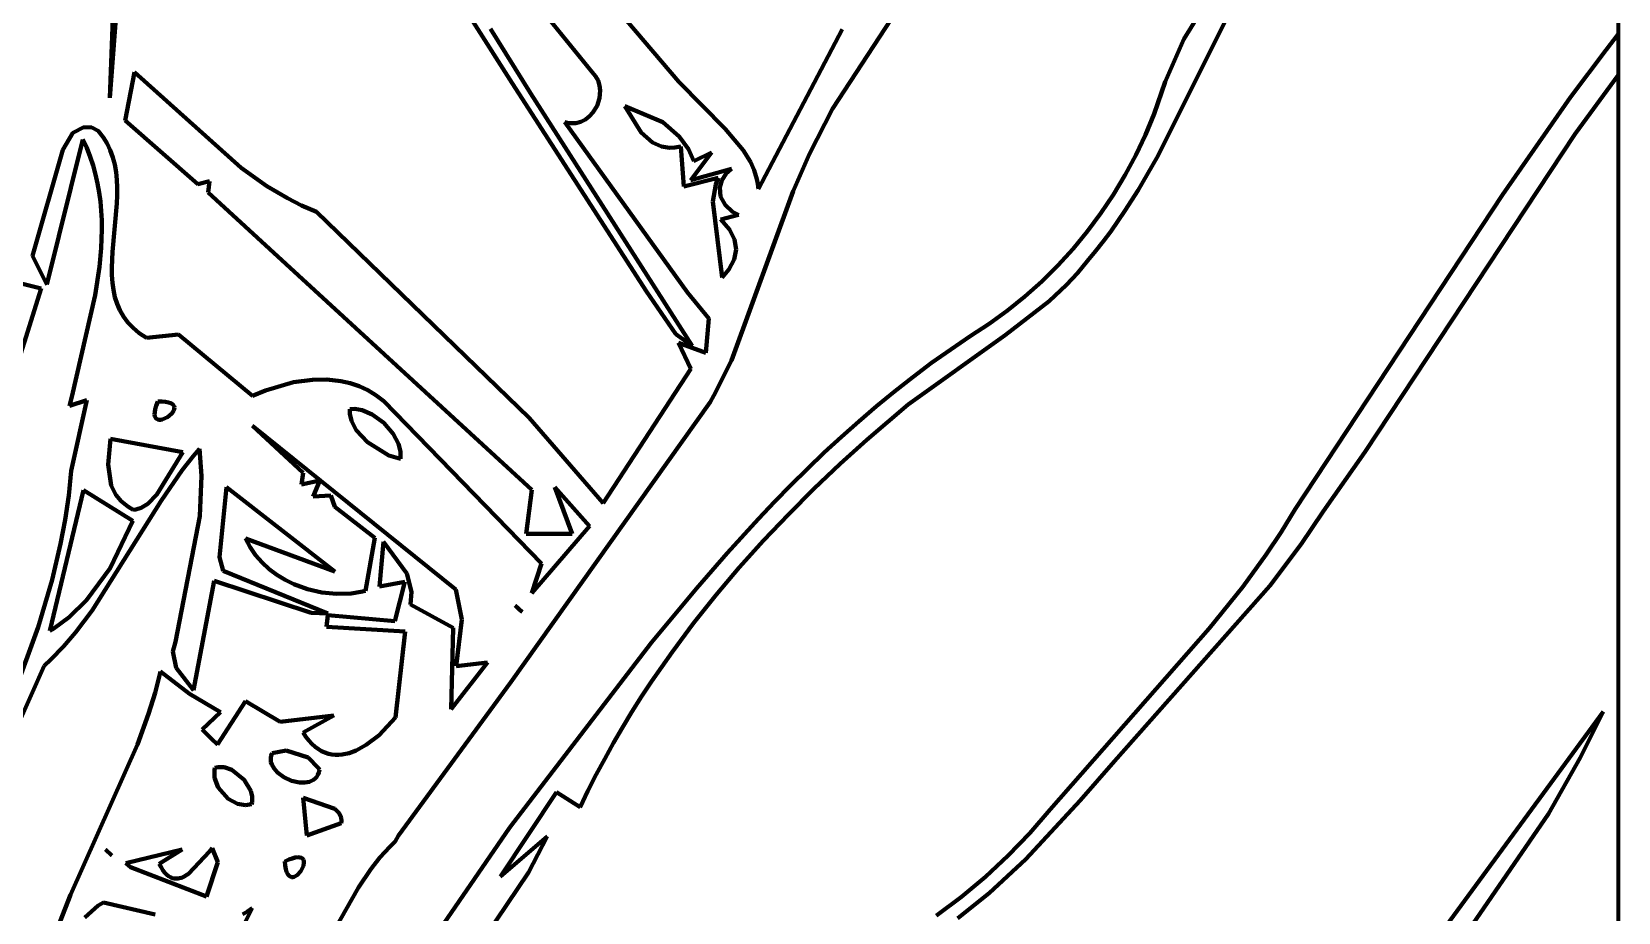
# Model space of a CAD drawing. Header units: millimetres. Extents: x 0 to 10.4, y 0 to 8.2.
# Drawn here: x 8.802 to 10.417, y 5.044 to 5.941 of the extents above; entities that cross this region are included whole.
import ezdxf

# ---------------------------------------------------------------- set-up
doc = ezdxf.new("R2010")
doc.units = ezdxf.units.MM
for name, color, linetype, lineweight in [('color#000000ff', 7, 'CONTINUOUS', 100), ('color#929292ff', 7, 'CONTINUOUS', 100), ('color#ffffffff', 7, 'CONTINUOUS', 100)]:
    doc.layers.add(name, color=color, linetype=linetype, lineweight=lineweight)

msp = doc.modelspace()

# ---------------------------------------------------------------- linework, layer by layer
at = {"layer": 'color#000000ff'}
for p, q in [((9.3723, 5.8998), (9.2607, 6.0381)), ((9.73, 6.0355), (9.617, 5.8625)), ((9.9747, 5.9335), (10.0299, 6.0239)), ((8.8817, 5.8737), (8.8867, 6.0139)), ((8.8913, 6.0042), (8.8817, 5.8737)), ((10.0321, 5.9827), (9.947, 5.8126)), ((9.2909, 5.8885), (9.2514, 5.9512)), ((9.2689, 5.9438), (9.3096, 5.8784)), ((9.4077, 5.952), (9.4605, 5.8901)), ((9.5418, 5.7809), (9.6268, 5.9433)), ((9.9555, 5.8899), (9.9747, 5.9335)), ((10.4042, 5.9227), (10.4167, 5.9386)), ((10.4167, 5.9386), (10.4167, 5.8968)), ((10.368, 5.8742), (10.4042, 5.9227)), ((8.8971, 5.8505), (8.9068, 5.8999)), ((8.9068, 5.8999), (9.0151, 5.8022)), ((9.3759, 5.8957), (9.3723, 5.8998)), ((9.3785, 5.8912), (9.3759, 5.8957)), ((10.4167, 5.8968), (10.3729, 5.8371)), ((9.4277, 5.6765), (9.2909, 5.8885)), ((9.3096, 5.8784), (9.4743, 5.621)), ((9.38, 5.8862), (9.3785, 5.8912)), ((9.3799, 5.8732), (9.3807, 5.8811)), ((9.3807, 5.8811), (9.38, 5.8862)), ((9.4605, 5.8901), (9.5078, 5.8421)), ((9.9443, 5.8573), (9.952, 5.879)), ((9.952, 5.879), (9.9555, 5.8899)), ((9.3732, 5.8588), (9.3774, 5.8656)), ((9.3774, 5.8656), (9.3799, 5.8732)), ((9.4057, 5.8653), (9.4224, 5.8383)), ((9.4443, 5.8488), (9.4057, 5.8653)), ((9.617, 5.8625), (9.5935, 5.8166)), ((10.2989, 5.7748), (10.368, 5.8742)), ((8.9713, 5.7857), (8.8971, 5.8505)), ((9.4694, 5.6753), (9.3446, 5.8487)), ((9.3446, 5.8487), (9.3475, 5.8481)), ((9.3475, 5.8481), (9.3504, 5.8477)), ((9.3504, 5.8477), (9.3532, 5.8477)), ((9.3532, 5.8477), (9.3559, 5.848)), ((9.3559, 5.848), (9.3609, 5.8493)), ((9.3609, 5.8493), (9.3656, 5.8517)), ((9.3656, 5.8517), (9.3697, 5.8549)), ((9.3697, 5.8549), (9.3732, 5.8588)), ((9.4611, 5.8343), (9.4443, 5.8488)), ((9.9355, 5.8361), (9.9443, 5.8573)), ((8.8543, 5.8313), (8.8174, 5.6835)), ((8.8339, 5.8207), (8.8439, 5.8381)), ((8.8439, 5.8381), (8.8552, 5.8438)), ((8.8582, 5.8226), (8.8543, 5.8313)), ((8.8552, 5.8438), (8.8632, 5.8433)), ((8.8632, 5.8433), (8.8697, 5.84)), ((8.8697, 5.84), (8.8747, 5.8337)), ((8.8747, 5.8337), (8.8788, 5.8271)), ((9.4224, 5.8383), (9.4339, 5.8282)), ((9.4704, 5.8212), (9.4611, 5.8343)), ((9.5078, 5.8421), (9.5262, 5.8205)), ((9.9257, 5.8153), (9.9355, 5.8361)), ((10.3729, 5.8371), (10.1587, 5.5129)), ((8.8028, 5.7127), (8.8339, 5.8207)), ((8.8617, 5.8137), (8.8582, 5.8226)), ((8.8646, 5.8048), (8.8617, 5.8137)), ((8.8788, 5.8271), (8.8821, 5.8202)), ((8.8821, 5.8202), (8.8847, 5.813)), ((8.8847, 5.813), (8.8866, 5.8056)), ((9.4339, 5.8282), (9.4431, 5.8241)), ((9.4431, 5.8241), (9.451, 5.8228)), ((9.451, 5.8228), (9.4567, 5.8229)), ((9.4567, 5.8229), (9.4628, 5.824)), ((9.4628, 5.824), (9.4659, 5.7833)), ((9.4759, 5.809), (9.4704, 5.8212)), ((9.4729, 5.7898), (9.494, 5.818)), ((9.494, 5.818), (9.4759, 5.809)), ((9.5262, 5.8205), (9.5335, 5.8085)), ((9.5935, 5.8166), (9.5771, 5.7786)), ((9.9148, 5.7951), (9.9257, 5.8153)), ((9.947, 5.8126), (9.9281, 5.7797)), ((8.8671, 5.7957), (8.8646, 5.8048)), ((8.8866, 5.8056), (8.888, 5.798)), ((8.888, 5.798), (8.8888, 5.7903)), ((9.0151, 5.8022), (9.0414, 5.7836)), ((9.5142, 5.8013), (9.4729, 5.7898)), ((9.5043, 5.7895), (9.5089, 5.7965)), ((9.5089, 5.7965), (9.5142, 5.8013)), ((9.5335, 5.8085), (9.5372, 5.7999)), ((9.5372, 5.7999), (9.5401, 5.7907)), ((8.8691, 5.7865), (8.8671, 5.7957)), ((8.8708, 5.7773), (8.8691, 5.7865)), ((8.8888, 5.7903), (8.8891, 5.7823)), ((8.8891, 5.7823), (8.8891, 5.7743)), ((8.983, 5.7889), (8.9713, 5.7857)), ((8.9818, 5.7771), (8.983, 5.7889)), ((9.0414, 5.7836), (9.0623, 5.7714)), ((9.4659, 5.7833), (9.5008, 5.7922)), ((9.4984, 5.7853), (9.4951, 5.7679)), ((9.5008, 5.7922), (9.4984, 5.7853)), ((9.5023, 5.7822), (9.5043, 5.7895)), ((9.5032, 5.773), (9.5023, 5.7822)), ((9.5401, 5.7907), (9.5411, 5.7859)), ((9.5411, 5.7859), (9.5418, 5.7809)), ((9.903, 5.7753), (9.9148, 5.7951)), ((8.872, 5.768), (8.8708, 5.7773)), ((8.8728, 5.7586), (8.872, 5.768)), ((8.8888, 5.7662), (8.8843, 5.7168)), ((8.8891, 5.7743), (8.8888, 5.7662)), ((9.3109, 5.4743), (8.9818, 5.7771)), ((9.0623, 5.7714), (9.0768, 5.7641)), ((9.0768, 5.7641), (9.092, 5.7576)), ((9.4951, 5.7679), (9.5048, 5.6906)), ((9.5077, 5.7646), (9.5032, 5.773)), ((9.5154, 5.7577), (9.5077, 5.7646)), ((9.5771, 5.7786), (9.5142, 5.6062)), ((9.8901, 5.7562), (9.903, 5.7753)), ((9.9281, 5.7797), (9.9146, 5.7584)), ((10.0879, 5.4547), (10.2989, 5.7748)), ((8.8733, 5.7492), (8.8728, 5.7586)), ((8.8734, 5.7397), (8.8733, 5.7492)), ((9.092, 5.7576), (9.3083, 5.5476)), ((9.5035, 5.7498), (9.5215, 5.7545)), ((9.5121, 5.7397), (9.5035, 5.7498)), ((9.5215, 5.7545), (9.5154, 5.7577)), ((9.8764, 5.7377), (9.8901, 5.7562)), ((9.9146, 5.7584), (9.9002, 5.7376)), ((8.8727, 5.7207), (8.8734, 5.7397)), ((9.5173, 5.7295), (9.5121, 5.7397)), ((9.8618, 5.72), (9.8764, 5.7377)), ((9.9002, 5.7376), (9.8926, 5.7274)), ((8.871, 5.7015), (8.8727, 5.7207)), ((8.8843, 5.7168), (8.8836, 5.7008)), ((9.517, 5.7091), (9.5189, 5.7193)), ((9.5189, 5.7193), (9.5173, 5.7295)), ((9.8463, 5.7029), (9.8618, 5.72)), ((9.8848, 5.7174), (9.8766, 5.7076)), ((9.8926, 5.7274), (9.8848, 5.7174)), ((8.8174, 5.6835), (8.8028, 5.7127)), ((8.8667, 5.6726), (8.871, 5.7015)), ((8.8836, 5.7008), (8.8837, 5.693)), ((9.5116, 5.6988), (9.517, 5.7091)), ((9.8299, 5.6867), (9.8463, 5.7029)), ((9.8766, 5.7076), (9.8662, 5.695)), ((8.7846, 5.6862), (8.8119, 5.6793)), ((8.8837, 5.693), (8.8843, 5.6854)), ((8.8843, 5.6854), (8.8853, 5.678)), ((9.5048, 5.6906), (9.5116, 5.6988)), ((9.8128, 5.6714), (9.8299, 5.6867)), ((9.8662, 5.695), (9.8551, 5.6831)), ((8.8119, 5.6793), (8.7753, 5.5633)), ((8.8428, 5.569), (8.8667, 5.6726)), ((8.8853, 5.678), (8.8868, 5.6708)), ((8.8868, 5.6708), (8.889, 5.6639)), ((9.4576, 5.633), (9.4277, 5.6765)), ((9.4911, 5.6488), (9.4694, 5.6753)), ((9.795, 5.6569), (9.8128, 5.6714)), ((9.8551, 5.6831), (9.8375, 5.6665)), ((8.889, 5.6639), (8.8918, 5.6573)), ((8.8918, 5.6573), (8.8955, 5.6509)), ((8.8955, 5.6509), (8.8999, 5.645)), ((9.7764, 5.6434), (9.795, 5.6569)), ((9.8375, 5.6665), (9.7928, 5.6318)), ((8.8999, 5.645), (8.9053, 5.6393)), ((8.9053, 5.6393), (8.9116, 5.6341)), ((9.4882, 5.6138), (9.4911, 5.6488)), ((9.7571, 5.6309), (9.7764, 5.6434)), ((8.9116, 5.6341), (8.919, 5.6293)), ((8.919, 5.6293), (8.9515, 5.6326)), ((8.9515, 5.6326), (9.0268, 5.57)), ((9.4743, 5.621), (9.4576, 5.633)), ((9.4729, 5.5976), (9.4602, 5.6241)), ((9.4602, 5.6241), (9.4882, 5.6138)), ((9.7928, 5.6318), (9.6939, 5.5612)), ((9.7373, 5.6175), (9.7571, 5.6309)), ((9.5142, 5.6062), (9.4964, 5.5705)), ((9.6988, 5.5893), (9.7179, 5.6036)), ((9.7179, 5.6036), (9.7373, 5.6175)), ((9.0684, 5.584), (9.0878, 5.5866)), ((9.0878, 5.5866), (9.1024, 5.5868)), ((9.1024, 5.5868), (9.1168, 5.5852)), ((9.3837, 5.461), (9.4729, 5.5976)), ((9.6802, 5.5746), (9.6988, 5.5893)), ((9.0268, 5.57), (9.0401, 5.5757)), ((9.0401, 5.5757), (9.0684, 5.584)), ((9.1168, 5.5852), (9.1262, 5.5831)), ((9.1262, 5.5831), (9.1352, 5.58)), ((9.1352, 5.58), (9.144, 5.576)), ((9.144, 5.576), (9.1524, 5.5709)), ((9.1524, 5.5709), (9.1604, 5.5647)), ((9.4964, 5.5705), (9.4924, 5.5636)), ((9.6618, 5.5595), (9.6802, 5.5746)), ((8.8406, 5.56), (8.8428, 5.569)), ((8.8582, 5.5656), (8.8406, 5.56)), ((8.8424, 5.4938), (8.8582, 5.5656)), ((8.9278, 5.5566), (8.9273, 5.5536)), ((8.9288, 5.5601), (8.9278, 5.5566)), ((8.9304, 5.5643), (8.9288, 5.5601)), ((8.9348, 5.5643), (8.9304, 5.5643)), ((8.9384, 5.5641), (8.9348, 5.5643)), ((8.9413, 5.5635), (8.9384, 5.5641)), ((8.9437, 5.5628), (8.9413, 5.5635)), ((8.9454, 5.5618), (8.9437, 5.5628)), ((8.9447, 5.5522), (8.9467, 5.5551)), ((8.9465, 5.5607), (8.9454, 5.5618)), ((8.9472, 5.5594), (8.9465, 5.5607)), ((8.9467, 5.5551), (8.9472, 5.5566)), ((8.9474, 5.5581), (8.9472, 5.5594)), ((8.9472, 5.5566), (8.9474, 5.5581)), ((9.1308, 5.5569), (9.1258, 5.5567)), ((9.1258, 5.5567), (9.1258, 5.5518)), ((9.1384, 5.5556), (9.1308, 5.5569)), ((9.1487, 5.5512), (9.1384, 5.5556)), ((9.1604, 5.5647), (9.3209, 5.3993)), ((9.4924, 5.5636), (9.2896, 5.2784)), ((9.6438, 5.5441), (9.6618, 5.5595)), ((9.6939, 5.5612), (9.652, 5.5254)), ((8.9273, 5.5536), (8.9272, 5.5512)), ((8.9272, 5.5512), (8.9275, 5.5492)), ((8.9275, 5.5492), (8.9281, 5.5477)), ((8.9281, 5.5477), (8.9291, 5.5467)), ((8.9291, 5.5467), (8.9303, 5.546)), ((8.9303, 5.546), (8.9317, 5.5457)), ((8.9317, 5.5457), (8.9333, 5.5457)), ((8.9333, 5.5457), (8.9349, 5.546)), ((8.9349, 5.546), (8.9402, 5.5484)), ((8.9402, 5.5484), (8.9447, 5.5522)), ((9.2336, 5.3729), (9.0267, 5.5396)), ((9.0267, 5.5396), (9.0782, 5.4919)), ((9.1258, 5.5518), (9.1274, 5.5446)), ((9.1274, 5.5446), (9.1323, 5.5353)), ((9.1605, 5.5425), (9.1487, 5.5512)), ((9.1701, 5.5313), (9.1605, 5.5425)), ((9.3083, 5.5476), (9.3837, 5.461)), ((9.6261, 5.5284), (9.6438, 5.5441)), ((8.8822, 5.5262), (8.8798, 5.5002)), ((8.9559, 5.5127), (8.8822, 5.5262)), ((9.1323, 5.5353), (9.1438, 5.5228)), ((9.1438, 5.5228), (9.1657, 5.5094)), ((9.1753, 5.5213), (9.1701, 5.5313)), ((9.6086, 5.5123), (9.6261, 5.5284)), ((9.652, 5.5254), (9.6248, 5.5008)), ((8.9296, 5.4696), (8.9559, 5.5127)), ((8.9668, 5.5091), (8.9553, 5.4943)), ((8.9729, 5.5163), (8.9668, 5.5091)), ((8.9748, 5.4887), (8.9729, 5.5163)), ((9.1657, 5.5094), (9.1773, 5.506)), ((9.1773, 5.5136), (9.1753, 5.5213)), ((9.1775, 5.5085), (9.1773, 5.5136)), ((9.1773, 5.506), (9.1775, 5.5085)), ((9.5915, 5.4959), (9.6086, 5.5123)), ((10.1587, 5.5129), (10.1163, 5.4523)), ((8.8399, 5.4688), (8.8424, 5.4938)), ((8.8798, 5.5002), (8.8831, 5.4788)), ((8.9553, 5.4943), (8.9339, 5.4633)), ((9.0782, 5.4919), (9.0767, 5.4797)), ((9.5747, 5.4792), (9.5915, 5.4959)), ((9.6248, 5.5008), (9.5981, 5.4754)), ((8.8549, 5.4742), (8.8206, 5.3309)), ((8.9051, 5.4428), (8.8549, 5.4742)), ((8.8831, 5.4788), (8.8878, 5.4693)), ((8.9731, 5.4476), (8.9748, 5.4887)), ((9.0002, 5.4771), (8.9933, 5.406)), ((9.1105, 5.3911), (9.0002, 5.4771)), ((9.0767, 5.4797), (9.0954, 5.4839)), ((9.0954, 5.4839), (9.0885, 5.4676)), ((9.3052, 5.4296), (9.3109, 5.4743)), ((9.3699, 5.4373), (9.3345, 5.4772)), ((9.3345, 5.4772), (9.3522, 5.4295)), ((9.5581, 5.4622), (9.5747, 5.4792)), ((9.5981, 5.4754), (9.5721, 5.4494)), ((8.8362, 5.444), (8.8399, 5.4688)), ((8.9339, 5.4633), (8.8636, 5.3515)), ((8.8878, 5.4693), (8.893, 5.4629)), ((8.893, 5.4629), (8.8998, 5.4573)), ((8.8998, 5.4573), (8.9053, 5.454)), ((8.9134, 5.4562), (8.9203, 5.4602)), ((8.9203, 5.4602), (8.9296, 5.4696)), ((9.0885, 5.4676), (9.1065, 5.4685)), ((9.1065, 5.4685), (9.1107, 5.4571)), ((9.1107, 5.4571), (9.1512, 5.4257)), ((9.5417, 5.445), (9.5581, 5.4622)), ((8.8315, 5.4193), (8.8362, 5.444)), ((8.8818, 5.3948), (8.9051, 5.4428)), ((8.9053, 5.454), (8.9082, 5.4545)), ((8.9082, 5.4545), (8.9134, 5.4562)), ((8.9483, 5.3196), (8.9731, 5.4476)), ((9.5097, 5.4099), (9.5417, 5.445)), ((9.5721, 5.4494), (9.5468, 5.4228)), ((10.0736, 5.4313), (10.0879, 5.4547)), ((10.1163, 5.4523), (10.094, 5.4192)), ((9.0243, 5.416), (9.0196, 5.4249)), ((9.0196, 5.4249), (9.1105, 5.3911)), ((9.1512, 5.4257), (9.1419, 5.3714)), ((9.3522, 5.4295), (9.3052, 5.4296)), ((9.311, 5.3693), (9.3699, 5.4373)), ((10.0585, 5.4086), (10.0736, 5.4313)), ((8.8228, 5.3827), (8.8315, 5.4193)), ((9.03, 5.4078), (9.0243, 5.416)), ((9.1561, 5.3761), (9.16, 5.4214)), ((9.16, 5.4214), (9.1837, 5.3893)), ((9.4785, 5.3739), (9.5097, 5.4099)), ((9.5468, 5.4228), (9.5222, 5.3954)), ((10.094, 5.4192), (10.0622, 5.3768)), ((8.858, 5.3621), (8.8818, 5.3948)), ((8.9933, 5.406), (8.9968, 5.3919)), ((9.0365, 5.4004), (9.03, 5.4078)), ((9.0437, 5.3937), (9.0365, 5.4004)), ((9.0515, 5.3878), (9.0437, 5.3937)), ((9.3209, 5.3993), (9.311, 5.3693)), ((9.5222, 5.3954), (9.4985, 5.3674)), ((10.0345, 5.3756), (10.0585, 5.4086)), ((8.8086, 5.3344), (8.8228, 5.3827)), ((8.9879, 5.3818), (8.9669, 5.2704)), ((9.0864, 5.3492), (8.9879, 5.3818)), ((8.9968, 5.3919), (9.1033, 5.3485)), ((9.0599, 5.3826), (9.0515, 5.3878)), ((9.0688, 5.3783), (9.0599, 5.3826)), ((9.0828, 5.3732), (9.0688, 5.3783)), ((9.1817, 5.3807), (9.1561, 5.3761)), ((9.1715, 5.3405), (9.1817, 5.3807)), ((9.1837, 5.3893), (9.1886, 5.3705)), ((10.0622, 5.3768), (9.9041, 5.198)), ((8.8403, 5.3447), (8.858, 5.3621)), ((9.0974, 5.3699), (9.0828, 5.3732)), ((9.1123, 5.3685), (9.0974, 5.3699)), ((9.1273, 5.369), (9.1123, 5.3685)), ((9.1371, 5.3704), (9.1273, 5.369)), ((9.1419, 5.3714), (9.1371, 5.3704)), ((9.1886, 5.3705), (9.1876, 5.3575)), ((9.2399, 5.3425), (9.2336, 5.3729)), ((9.433, 5.3188), (9.4785, 5.3739)), ((9.4985, 5.3674), (9.4757, 5.3386)), ((10.0004, 5.3332), (10.0345, 5.3756)), ((8.8247, 5.3333), (8.8403, 5.3447)), ((8.8636, 5.3515), (8.8466, 5.3292)), ((9.1033, 5.3485), (9.0864, 5.3492)), ((9.1021, 5.3348), (9.1034, 5.3469)), ((9.1034, 5.3469), (9.1715, 5.3405)), ((9.1876, 5.3575), (9.2309, 5.3339)), ((9.2942, 5.3565), (9.2983, 5.3527)), ((9.3013, 5.3501), (9.2942, 5.3565)), ((9.2983, 5.3527), (9.3013, 5.3501)), ((8.7394, 5.1449), (8.8086, 5.3344)), ((8.8206, 5.3309), (8.8247, 5.3333)), ((8.8466, 5.3292), (8.8345, 5.315)), ((9.1823, 5.3303), (9.1021, 5.3348)), ((9.1724, 5.2427), (9.1823, 5.3303)), ((9.2309, 5.3339), (9.229, 5.2511)), ((9.2339, 5.2947), (9.2399, 5.3425)), ((9.4757, 5.3386), (9.4537, 5.3092)), ((9.8384, 5.149), (10.0004, 5.3332)), ((8.8345, 5.315), (8.8215, 5.3016)), ((8.9458, 5.3096), (8.9483, 5.3196)), ((9.2882, 5.1302), (9.433, 5.3188)), ((8.8215, 5.3016), (8.8147, 5.2952)), ((8.949, 5.2932), (8.9458, 5.3096)), ((9.229, 5.2511), (9.2659, 5.2985)), ((9.2659, 5.2985), (9.2339, 5.2947)), ((9.4537, 5.3092), (9.4328, 5.2791)), ((8.8147, 5.2952), (8.7466, 5.1417)), ((8.9277, 5.2678), (8.9333, 5.2895)), ((8.9333, 5.2895), (8.9628, 5.2665)), ((8.9669, 5.2704), (8.949, 5.2932)), ((8.9211, 5.2464), (8.9277, 5.2678)), ((8.9628, 5.2665), (8.9941, 5.248)), ((9.2896, 5.2784), (9.1755, 5.1224)), ((9.4227, 5.2638), (9.4129, 5.2482)), ((9.4328, 5.2791), (9.4227, 5.2638)), ((8.9941, 5.248), (8.9755, 5.2302)), ((8.9911, 5.2151), (9.0198, 5.2593)), ((9.0198, 5.2593), (9.0549, 5.238)), ((9.4129, 5.2482), (9.4034, 5.2325)), ((10.1493, 4.9049), (10.4014, 5.2483)), ((10.4014, 5.2483), (10.3779, 5.2014)), ((8.9098, 5.2149), (8.9211, 5.2464)), ((9.0549, 5.238), (9.1096, 5.2446)), ((9.1096, 5.2446), (9.0782, 5.2274)), ((9.1556, 5.2247), (9.1724, 5.2427)), ((9.4034, 5.2325), (9.3941, 5.2167)), ((8.9755, 5.2302), (8.9848, 5.221)), ((8.9848, 5.221), (8.9911, 5.2151)), ((9.0782, 5.2274), (9.0811, 5.223)), ((9.0811, 5.223), (9.0842, 5.2191)), ((9.0842, 5.2191), (9.0873, 5.2157)), ((9.0873, 5.2157), (9.0905, 5.2128)), ((9.1426, 5.2146), (9.1556, 5.2247)), ((9.3941, 5.2167), (9.3852, 5.2006)), ((8.8417, 5.0618), (8.9098, 5.2149)), ((9.0458, 5.2039), (9.0453, 5.2015)), ((9.0453, 5.2015), (9.0453, 5.1992)), ((9.0453, 5.1992), (9.0456, 5.197)), ((9.0467, 5.2062), (9.0458, 5.2039)), ((9.0612, 5.209), (9.0467, 5.2062)), ((9.0836, 5.2018), (9.0612, 5.209)), ((9.0941, 5.1909), (9.0836, 5.2018)), ((9.0905, 5.2128), (9.0938, 5.2104)), ((9.0938, 5.2104), (9.0971, 5.2084)), ((9.0971, 5.2084), (9.1005, 5.2068)), ((9.1005, 5.2068), (9.104, 5.2057)), ((9.104, 5.2057), (9.1075, 5.2049)), ((9.1075, 5.2049), (9.111, 5.2045)), ((9.111, 5.2045), (9.1145, 5.2045)), ((9.1145, 5.2045), (9.1181, 5.2047)), ((9.1181, 5.2047), (9.1252, 5.2063)), ((9.1252, 5.2063), (9.1323, 5.2089)), ((9.1323, 5.2089), (9.1426, 5.2146)), ((9.3852, 5.2006), (9.3765, 5.1844)), ((10.3779, 5.2014), (10.3455, 5.1445)), ((8.9884, 5.1912), (8.988, 5.1892)), ((8.988, 5.1892), (8.9881, 5.1812)), ((8.992, 5.1921), (8.9884, 5.1912)), ((8.9978, 5.1918), (8.992, 5.1921)), ((9.0058, 5.1891), (8.9978, 5.1918)), ((9.0182, 5.1792), (9.0058, 5.1891)), ((9.0456, 5.197), (9.0464, 5.1948)), ((9.0464, 5.1948), (9.0487, 5.1905)), ((9.0487, 5.1905), (9.0521, 5.1867)), ((9.0521, 5.1867), (9.0588, 5.1818)), ((9.0922, 5.1821), (9.0934, 5.1842)), ((9.0934, 5.1842), (9.0944, 5.1866)), ((9.095, 5.1893), (9.0941, 5.1909)), ((9.0944, 5.1866), (9.095, 5.1893)), ((9.3765, 5.1844), (9.3682, 5.168)), ((9.9041, 5.198), (9.8692, 5.1581)), ((8.9881, 5.1812), (8.9919, 5.1713)), ((8.9919, 5.1713), (9.0021, 5.1597)), ((9.0252, 5.1679), (9.0182, 5.1792)), ((9.0266, 5.162), (9.0252, 5.1679)), ((9.0588, 5.1818), (9.0666, 5.1782)), ((9.0666, 5.1782), (9.0747, 5.1763)), ((9.0747, 5.1763), (9.08, 5.1762)), ((9.08, 5.1762), (9.0848, 5.177)), ((9.0848, 5.177), (9.0869, 5.1779)), ((9.0869, 5.1779), (9.0889, 5.179)), ((9.0889, 5.179), (9.0907, 5.1804)), ((9.0907, 5.1804), (9.0922, 5.1821)), ((9.3682, 5.168), (9.3601, 5.1514)), ((9.0021, 5.1597), (9.0116, 5.1547)), ((9.0116, 5.1547), (9.0197, 5.1533)), ((9.0197, 5.1533), (9.0258, 5.1543)), ((9.0258, 5.1543), (9.0263, 5.1562)), ((9.0263, 5.1562), (9.0266, 5.162)), ((9.0785, 5.1609), (9.0822, 5.1224)), ((9.1106, 5.1497), (9.0785, 5.1609)), ((9.3363, 5.1665), (9.2791, 5.0806)), ((9.3601, 5.1514), (9.3363, 5.1665)), ((9.8692, 5.1581), (9.8139, 5.0982)), ((9.0822, 5.1224), (9.117, 5.1348)), ((9.1151, 5.1452), (9.1106, 5.1497)), ((9.1169, 5.1406), (9.1151, 5.1452)), ((9.1172, 5.1369), (9.1169, 5.1406)), ((9.117, 5.1348), (9.1172, 5.1369)), ((9.8178, 5.1248), (9.8384, 5.149)), ((10.3455, 5.1445), (10.1974, 4.9286)), ((9.1129, 4.8747), (9.2882, 5.1302)), ((9.1755, 5.1224), (9.1721, 5.1164)), ((9.2791, 5.0806), (9.3266, 5.1215)), ((9.3266, 5.1215), (9.3075, 5.0846)), ((9.7958, 5.1019), (9.8178, 5.1248)), ((8.8773, 5.108), (8.8835, 5.1021)), ((8.8835, 5.1021), (8.8773, 5.108)), ((8.9551, 5.1081), (8.8979, 5.0941)), ((8.9319, 5.0935), (8.9551, 5.1081)), ((8.9829, 5.1062), (8.9615, 5.0832)), ((8.9857, 5.1096), (8.9829, 5.1062)), ((8.9915, 5.0951), (8.9857, 5.1096)), ((9.1666, 5.111), (9.1564, 5.0999)), ((9.1721, 5.1164), (9.1666, 5.111)), ((8.8979, 5.0941), (8.9027, 5.0901)), ((8.9027, 5.0901), (8.9799, 5.0604)), ((8.9337, 5.09), (8.9319, 5.0935)), ((8.9355, 5.0871), (8.9337, 5.09)), ((8.9374, 5.0846), (8.9355, 5.0871)), ((8.9799, 5.0604), (8.9915, 5.0951)), ((9.0637, 5.0978), (9.0596, 5.0959)), ((9.0596, 5.0959), (9.06, 5.0917)), ((9.06, 5.0917), (9.0606, 5.0882)), ((9.0606, 5.0882), (9.0615, 5.0854)), ((9.0673, 5.0991), (9.0637, 5.0978)), ((9.0703, 5.0999), (9.0673, 5.0991)), ((9.0728, 5.1002), (9.0703, 5.0999)), ((9.0722, 5.082), (9.0761, 5.0862)), ((9.0749, 5.1001), (9.0728, 5.1002)), ((9.0765, 5.0996), (9.0749, 5.1001)), ((9.0761, 5.0862), (9.0786, 5.0915)), ((9.0777, 5.0988), (9.0765, 5.0996)), ((9.0786, 5.0977), (9.0777, 5.0988)), ((9.079, 5.0964), (9.0786, 5.0977)), ((9.0786, 5.0915), (9.0792, 5.0948)), ((9.0792, 5.0948), (9.079, 5.0964)), ((9.1471, 5.088), (9.1345, 5.0693)), ((9.1564, 5.0999), (9.1471, 5.088)), ((9.7727, 5.0802), (9.7958, 5.1019)), ((9.8139, 5.0982), (9.7763, 5.0637)), ((8.9393, 5.0826), (8.9374, 5.0846)), ((8.9412, 5.081), (8.9393, 5.0826)), ((8.9432, 5.0798), (8.9412, 5.081)), ((8.9452, 5.079), (8.9432, 5.0798)), ((8.9472, 5.0785), (8.9452, 5.079)), ((8.9513, 5.0785), (8.9472, 5.0785)), ((8.9554, 5.0797), (8.9513, 5.0785)), ((8.9615, 5.0832), (8.9554, 5.0797)), ((9.0615, 5.0854), (9.0625, 5.0832)), ((9.0625, 5.0832), (9.0637, 5.0817)), ((9.0637, 5.0817), (9.065, 5.0806)), ((9.065, 5.0806), (9.0664, 5.0801)), ((9.0664, 5.0801), (9.0678, 5.08)), ((9.0678, 5.08), (9.0693, 5.0804)), ((9.0693, 5.0804), (9.0722, 5.082)), ((9.3075, 5.0846), (9.2006, 4.9258)), ((9.7483, 5.0598), (9.7727, 5.0802)), ((8.8252, 5.0203), (8.8417, 5.0618)), ((8.8751, 5.0542), (8.8698, 5.051)), ((8.9279, 5.0418), (8.8751, 5.0542)), ((9.1345, 5.0693), (9.0863, 4.9839)), ((9.7228, 5.041), (9.7483, 5.0598)), ((9.7763, 5.0637), (9.7445, 5.0383)), ((8.8698, 5.051), (8.8561, 5.0387)), ((9.0162, 5.0281), (9.0265, 5.0483)), ((9.0217, 5.045), (9.0169, 5.0422)), ((9.0265, 5.0483), (9.0217, 5.045))]:
    msp.add_line(p, q, dxfattribs=at)
at = {"layer": 'color#929292ff'}
for p, q in [((8.9273, 5.5536), (8.9278, 5.5566)), ((8.9278, 5.5566), (8.9288, 5.5601)), ((8.9288, 5.5601), (8.9304, 5.5643)), ((8.9304, 5.5643), (8.9348, 5.5643)), ((8.9348, 5.5643), (8.9384, 5.5641)), ((8.9384, 5.5641), (8.9413, 5.5635)), ((8.9413, 5.5635), (8.9437, 5.5628)), ((8.9437, 5.5628), (8.9454, 5.5618)), ((8.9467, 5.5551), (8.9447, 5.5522)), ((8.9454, 5.5618), (8.9465, 5.5607)), ((8.9465, 5.5607), (8.9472, 5.5594)), ((8.9472, 5.5566), (8.9467, 5.5551)), ((8.9472, 5.5594), (8.9474, 5.5581)), ((8.9474, 5.5581), (8.9472, 5.5566)), ((9.1258, 5.5567), (9.1308, 5.5569)), ((9.1258, 5.5518), (9.1258, 5.5567)), ((9.1308, 5.5569), (9.1384, 5.5556)), ((9.1384, 5.5556), (9.1487, 5.5512)), ((8.9272, 5.5512), (8.9273, 5.5536)), ((8.9275, 5.5492), (8.9272, 5.5512)), ((8.9281, 5.5477), (8.9275, 5.5492)), ((8.9291, 5.5467), (8.9281, 5.5477)), ((8.9303, 5.546), (8.9291, 5.5467)), ((8.9317, 5.5457), (8.9303, 5.546)), ((8.9333, 5.5457), (8.9317, 5.5457)), ((8.9349, 5.546), (8.9333, 5.5457)), ((8.9402, 5.5484), (8.9349, 5.546)), ((8.9447, 5.5522), (8.9402, 5.5484)), ((9.1274, 5.5446), (9.1258, 5.5518)), ((9.1323, 5.5353), (9.1274, 5.5446)), ((9.1487, 5.5512), (9.1605, 5.5425)), ((9.1605, 5.5425), (9.1701, 5.5313)), ((9.1438, 5.5228), (9.1323, 5.5353)), ((9.1657, 5.5094), (9.1438, 5.5228)), ((9.1701, 5.5313), (9.1753, 5.5213)), ((9.1773, 5.506), (9.1657, 5.5094)), ((9.1753, 5.5213), (9.1773, 5.5136)), ((9.1773, 5.5136), (9.1775, 5.5085)), ((9.1775, 5.5085), (9.1773, 5.506)), ((8.988, 5.1892), (8.9884, 5.1912)), ((8.9881, 5.1812), (8.988, 5.1892)), ((8.9884, 5.1912), (8.992, 5.1921)), ((8.992, 5.1921), (8.9978, 5.1918)), ((8.9978, 5.1918), (9.0058, 5.1891)), ((9.0058, 5.1891), (9.0182, 5.1792)), ((8.9919, 5.1713), (8.9881, 5.1812)), ((9.0021, 5.1597), (8.9919, 5.1713)), ((9.0182, 5.1792), (9.0252, 5.1679)), ((9.0252, 5.1679), (9.0266, 5.162)), ((9.0116, 5.1547), (9.0021, 5.1597)), ((9.0197, 5.1533), (9.0116, 5.1547)), ((9.0258, 5.1543), (9.0197, 5.1533)), ((9.0263, 5.1562), (9.0258, 5.1543)), ((9.0266, 5.162), (9.0263, 5.1562)), ((8.8773, 5.108), (8.8835, 5.1021)), ((8.8835, 5.1021), (8.8773, 5.108)), ((8.8979, 5.0941), (8.9551, 5.1081)), ((8.9551, 5.1081), (8.9319, 5.0935)), ((8.9615, 5.0832), (8.9829, 5.1062)), ((8.9829, 5.1062), (8.9857, 5.1096)), ((8.9857, 5.1096), (8.9915, 5.0951)), ((8.9027, 5.0901), (8.8979, 5.0941)), ((8.9799, 5.0604), (8.9027, 5.0901)), ((8.9319, 5.0935), (8.9337, 5.09)), ((8.9337, 5.09), (8.9355, 5.0871)), ((8.9355, 5.0871), (8.9374, 5.0846)), ((8.9915, 5.0951), (8.9799, 5.0604)), ((9.0596, 5.0959), (9.0637, 5.0978)), ((9.06, 5.0917), (9.0596, 5.0959)), ((9.0606, 5.0882), (9.06, 5.0917)), ((9.0615, 5.0854), (9.0606, 5.0882)), ((9.0637, 5.0978), (9.0673, 5.0991)), ((9.0673, 5.0991), (9.0703, 5.0999)), ((9.0703, 5.0999), (9.0728, 5.1002)), ((9.0761, 5.0862), (9.0722, 5.082)), ((9.0728, 5.1002), (9.0749, 5.1001)), ((9.0749, 5.1001), (9.0765, 5.0996)), ((9.0786, 5.0915), (9.0761, 5.0862)), ((9.0765, 5.0996), (9.0777, 5.0988)), ((9.0777, 5.0988), (9.0786, 5.0977)), ((9.0786, 5.0977), (9.079, 5.0964)), ((9.0792, 5.0948), (9.0786, 5.0915)), ((9.079, 5.0964), (9.0792, 5.0948)), ((8.9374, 5.0846), (8.9393, 5.0826)), ((8.9393, 5.0826), (8.9412, 5.081)), ((8.9412, 5.081), (8.9432, 5.0798)), ((8.9432, 5.0798), (8.9452, 5.079)), ((8.9452, 5.079), (8.9472, 5.0785)), ((8.9472, 5.0785), (8.9513, 5.0785)), ((8.9513, 5.0785), (8.9554, 5.0797)), ((8.9554, 5.0797), (8.9615, 5.0832)), ((9.0625, 5.0832), (9.0615, 5.0854)), ((9.0637, 5.0817), (9.0625, 5.0832)), ((9.065, 5.0806), (9.0637, 5.0817)), ((9.0664, 5.0801), (9.065, 5.0806)), ((9.0678, 5.08), (9.0664, 5.0801)), ((9.0693, 5.0804), (9.0678, 5.08)), ((9.0722, 5.082), (9.0693, 5.0804))]:
    msp.add_line(p, q, dxfattribs=at)
at = {"layer": 'color#ffffffff'}
for p, q in [((10.4167, 6.3793), (10.4167, 5.9386)), ((9.2607, 6.0381), (9.3723, 5.8998)), ((9.617, 5.8625), (9.73, 6.0355)), ((10.0299, 6.0239), (9.9747, 5.9335)), ((8.8867, 6.0139), (8.8817, 5.8737)), ((8.8817, 5.8737), (8.8913, 6.0042)), ((9.947, 5.8126), (10.0321, 5.9827)), ((9.2514, 5.9512), (9.2909, 5.8885)), ((9.3096, 5.8784), (9.2689, 5.9438)), ((9.4605, 5.8901), (9.4077, 5.952)), ((9.6268, 5.9433), (9.5418, 5.7809)), ((9.9747, 5.9335), (9.9555, 5.8899)), ((10.4167, 5.9386), (10.4042, 5.9227)), ((10.4042, 5.9227), (10.368, 5.8742)), ((8.9068, 5.8999), (8.8971, 5.8505)), ((9.0151, 5.8022), (8.9068, 5.8999)), ((9.3723, 5.8998), (9.3759, 5.8957)), ((9.3759, 5.8957), (9.3785, 5.8912)), ((10.3729, 5.8371), (10.4167, 5.8968)), ((10.4167, 5.8968), (10.4167, 4.4082)), ((9.2909, 5.8885), (9.4277, 5.6765)), ((9.4743, 5.621), (9.3096, 5.8784)), ((9.3785, 5.8912), (9.38, 5.8862)), ((9.3807, 5.8811), (9.3799, 5.8732)), ((9.38, 5.8862), (9.3807, 5.8811)), ((9.5078, 5.8421), (9.4605, 5.8901)), ((9.952, 5.879), (9.9443, 5.8573)), ((9.9555, 5.8899), (9.952, 5.879)), ((9.3774, 5.8656), (9.3732, 5.8588)), ((9.3799, 5.8732), (9.3774, 5.8656)), ((9.4057, 5.8653), (9.4443, 5.8488)), ((9.4224, 5.8383), (9.4057, 5.8653)), ((9.5935, 5.8166), (9.617, 5.8625)), ((10.368, 5.8742), (10.2989, 5.7748)), ((8.8971, 5.8505), (8.9713, 5.7857)), ((9.3475, 5.8481), (9.3446, 5.8487)), ((9.3446, 5.8487), (9.4694, 5.6753)), ((9.3504, 5.8477), (9.3475, 5.8481)), ((9.3532, 5.8477), (9.3504, 5.8477)), ((9.3559, 5.848), (9.3532, 5.8477)), ((9.3609, 5.8493), (9.3559, 5.848)), ((9.3656, 5.8517), (9.3609, 5.8493)), ((9.3697, 5.8549), (9.3656, 5.8517)), ((9.3732, 5.8588), (9.3697, 5.8549)), ((9.4443, 5.8488), (9.4611, 5.8343)), ((9.9443, 5.8573), (9.9355, 5.8361)), ((8.8174, 5.6835), (8.8543, 5.8313)), ((8.8439, 5.8381), (8.8339, 5.8207)), ((8.8552, 5.8438), (8.8439, 5.8381)), ((8.8543, 5.8313), (8.8582, 5.8226)), ((8.8632, 5.8433), (8.8552, 5.8438)), ((8.8697, 5.84), (8.8632, 5.8433)), ((8.8747, 5.8337), (8.8697, 5.84)), ((8.8788, 5.8271), (8.8747, 5.8337)), ((9.4339, 5.8282), (9.4224, 5.8383)), ((9.4611, 5.8343), (9.4704, 5.8212)), ((9.5262, 5.8205), (9.5078, 5.8421)), ((9.9355, 5.8361), (9.9257, 5.8153)), ((10.1587, 5.5129), (10.3729, 5.8371)), ((8.8339, 5.8207), (8.8028, 5.7127)), ((8.8582, 5.8226), (8.8617, 5.8137)), ((8.8617, 5.8137), (8.8646, 5.8048)), ((8.8821, 5.8202), (8.8788, 5.8271)), ((8.8847, 5.813), (8.8821, 5.8202)), ((8.8866, 5.8056), (8.8847, 5.813)), ((9.4431, 5.8241), (9.4339, 5.8282)), ((9.451, 5.8228), (9.4431, 5.8241)), ((9.4567, 5.8229), (9.451, 5.8228)), ((9.4628, 5.824), (9.4567, 5.8229)), ((9.4659, 5.7833), (9.4628, 5.824)), ((9.4704, 5.8212), (9.4759, 5.809)), ((9.494, 5.818), (9.4729, 5.7898)), ((9.4759, 5.809), (9.494, 5.818)), ((9.5335, 5.8085), (9.5262, 5.8205)), ((9.5771, 5.7786), (9.5935, 5.8166)), ((9.9257, 5.8153), (9.9148, 5.7951)), ((9.9281, 5.7797), (9.947, 5.8126)), ((8.8646, 5.8048), (8.8671, 5.7957)), ((8.888, 5.798), (8.8866, 5.8056)), ((8.8888, 5.7903), (8.888, 5.798)), ((9.0414, 5.7836), (9.0151, 5.8022)), ((9.4729, 5.7898), (9.5142, 5.8013)), ((9.5089, 5.7965), (9.5043, 5.7895)), ((9.5142, 5.8013), (9.5089, 5.7965)), ((9.5372, 5.7999), (9.5335, 5.8085)), ((9.5401, 5.7907), (9.5372, 5.7999)), ((8.8671, 5.7957), (8.8691, 5.7865)), ((8.8691, 5.7865), (8.8708, 5.7773)), ((8.8891, 5.7823), (8.8888, 5.7903)), ((8.8891, 5.7743), (8.8891, 5.7823)), ((8.9713, 5.7857), (8.983, 5.7889)), ((8.983, 5.7889), (8.9818, 5.7771)), ((9.0623, 5.7714), (9.0414, 5.7836)), ((9.5008, 5.7922), (9.4659, 5.7833)), ((9.4951, 5.7679), (9.4984, 5.7853)), ((9.4984, 5.7853), (9.5008, 5.7922)), ((9.5043, 5.7895), (9.5023, 5.7822)), ((9.5023, 5.7822), (9.5032, 5.773)), ((9.5411, 5.7859), (9.5401, 5.7907)), ((9.5418, 5.7809), (9.5411, 5.7859)), ((9.9148, 5.7951), (9.903, 5.7753)), ((8.8708, 5.7773), (8.872, 5.768)), ((8.872, 5.768), (8.8728, 5.7586)), ((8.8843, 5.7168), (8.8888, 5.7662)), ((8.8888, 5.7662), (8.8891, 5.7743)), ((8.9818, 5.7771), (9.3109, 5.4743)), ((9.0768, 5.7641), (9.0623, 5.7714)), ((9.092, 5.7576), (9.0768, 5.7641)), ((9.5048, 5.6906), (9.4951, 5.7679)), ((9.5032, 5.773), (9.5077, 5.7646)), ((9.5077, 5.7646), (9.5154, 5.7577)), ((9.5142, 5.6062), (9.5771, 5.7786)), ((9.903, 5.7753), (9.8901, 5.7562)), ((9.9146, 5.7584), (9.9281, 5.7797)), ((10.2989, 5.7748), (10.0879, 5.4547)), ((8.8728, 5.7586), (8.8733, 5.7492)), ((8.8733, 5.7492), (8.8734, 5.7397)), ((9.3083, 5.5476), (9.092, 5.7576)), ((9.5215, 5.7545), (9.5035, 5.7498)), ((9.5035, 5.7498), (9.5121, 5.7397)), ((9.5154, 5.7577), (9.5215, 5.7545)), ((9.8901, 5.7562), (9.8764, 5.7377)), ((9.9002, 5.7376), (9.9146, 5.7584)), ((8.8734, 5.7397), (8.8727, 5.7207)), ((9.5121, 5.7397), (9.5173, 5.7295)), ((9.8764, 5.7377), (9.8618, 5.72)), ((9.8926, 5.7274), (9.9002, 5.7376)), ((8.8727, 5.7207), (8.871, 5.7015)), ((8.8836, 5.7008), (8.8843, 5.7168)), ((9.5189, 5.7193), (9.517, 5.7091)), ((9.5173, 5.7295), (9.5189, 5.7193)), ((9.8618, 5.72), (9.8463, 5.7029)), ((9.8766, 5.7076), (9.8848, 5.7174)), ((9.8848, 5.7174), (9.8926, 5.7274)), ((8.8028, 5.7127), (8.8174, 5.6835)), ((8.871, 5.7015), (8.8667, 5.6726)), ((8.8837, 5.693), (8.8836, 5.7008)), ((9.517, 5.7091), (9.5116, 5.6988)), ((9.8463, 5.7029), (9.8299, 5.6867)), ((9.8662, 5.695), (9.8766, 5.7076)), ((8.8119, 5.6793), (8.7846, 5.6862)), ((8.8843, 5.6854), (8.8837, 5.693)), ((8.8853, 5.678), (8.8843, 5.6854)), ((9.5116, 5.6988), (9.5048, 5.6906)), ((9.8299, 5.6867), (9.8128, 5.6714)), ((9.8551, 5.6831), (9.8662, 5.695)), ((8.7753, 5.5633), (8.8119, 5.6793)), ((8.8667, 5.6726), (8.8428, 5.569)), ((8.8868, 5.6708), (8.8853, 5.678)), ((8.889, 5.6639), (8.8868, 5.6708)), ((9.4277, 5.6765), (9.4576, 5.633)), ((9.4694, 5.6753), (9.4911, 5.6488)), ((9.8128, 5.6714), (9.795, 5.6569)), ((9.8375, 5.6665), (9.8551, 5.6831)), ((8.8918, 5.6573), (8.889, 5.6639)), ((8.8955, 5.6509), (8.8918, 5.6573)), ((8.8999, 5.645), (8.8955, 5.6509)), ((9.795, 5.6569), (9.7764, 5.6434)), ((9.7928, 5.6318), (9.8375, 5.6665)), ((8.9053, 5.6393), (8.8999, 5.645)), ((8.9116, 5.6341), (8.9053, 5.6393)), ((9.4911, 5.6488), (9.4882, 5.6138)), ((9.7764, 5.6434), (9.7571, 5.6309)), ((8.919, 5.6293), (8.9116, 5.6341)), ((8.9515, 5.6326), (8.919, 5.6293)), ((9.0268, 5.57), (8.9515, 5.6326)), ((9.4576, 5.633), (9.4743, 5.621)), ((9.4882, 5.6138), (9.4602, 5.6241)), ((9.4602, 5.6241), (9.4729, 5.5976)), ((9.6939, 5.5612), (9.7928, 5.6318)), ((9.7571, 5.6309), (9.7373, 5.6175)), ((9.4964, 5.5705), (9.5142, 5.6062)), ((9.7179, 5.6036), (9.6988, 5.5893)), ((9.7373, 5.6175), (9.7179, 5.6036)), ((9.0878, 5.5866), (9.0684, 5.584)), ((9.1024, 5.5868), (9.0878, 5.5866)), ((9.1168, 5.5852), (9.1024, 5.5868)), ((9.4729, 5.5976), (9.3837, 5.461)), ((9.6988, 5.5893), (9.6802, 5.5746)), ((9.0401, 5.5757), (9.0268, 5.57)), ((9.0684, 5.584), (9.0401, 5.5757)), ((9.1262, 5.5831), (9.1168, 5.5852)), ((9.1352, 5.58), (9.1262, 5.5831)), ((9.144, 5.576), (9.1352, 5.58)), ((9.1524, 5.5709), (9.144, 5.576)), ((9.1604, 5.5647), (9.1524, 5.5709)), ((9.4924, 5.5636), (9.4964, 5.5705)), ((9.6802, 5.5746), (9.6618, 5.5595)), ((8.8428, 5.569), (8.8406, 5.56)), ((8.8406, 5.56), (8.8582, 5.5656)), ((8.8582, 5.5656), (8.8424, 5.4938)), ((9.3209, 5.3993), (9.1604, 5.5647)), ((9.2896, 5.2784), (9.4924, 5.5636)), ((9.6618, 5.5595), (9.6438, 5.5441)), ((9.652, 5.5254), (9.6939, 5.5612)), ((9.0782, 5.4919), (9.0267, 5.5396)), ((9.0267, 5.5396), (9.2336, 5.3729)), ((9.3837, 5.461), (9.3083, 5.5476)), ((9.6438, 5.5441), (9.6261, 5.5284)), ((8.8798, 5.5002), (8.8822, 5.5262)), ((8.8822, 5.5262), (8.9559, 5.5127)), ((9.6261, 5.5284), (9.6086, 5.5123)), ((9.6248, 5.5008), (9.652, 5.5254)), ((8.9559, 5.5127), (8.9296, 5.4696)), ((8.9553, 5.4943), (8.9668, 5.5091)), ((8.9668, 5.5091), (8.9729, 5.5163)), ((8.9729, 5.5163), (8.9748, 5.4887)), ((9.6086, 5.5123), (9.5915, 5.4959)), ((10.1163, 5.4523), (10.1587, 5.5129)), ((8.8424, 5.4938), (8.8399, 5.4688)), ((8.8831, 5.4788), (8.8798, 5.5002)), ((8.9339, 5.4633), (8.9553, 5.4943)), ((9.0767, 5.4797), (9.0782, 5.4919)), ((9.5915, 5.4959), (9.5747, 5.4792)), ((9.5981, 5.4754), (9.6248, 5.5008)), ((8.8206, 5.3309), (8.8549, 5.4742)), ((8.8549, 5.4742), (8.9051, 5.4428)), ((8.8878, 5.4693), (8.8831, 5.4788)), ((8.9748, 5.4887), (8.9731, 5.4476)), ((8.9933, 5.406), (9.0002, 5.4771)), ((9.0002, 5.4771), (9.1105, 5.3911)), ((9.0954, 5.4839), (9.0767, 5.4797)), ((9.0885, 5.4676), (9.0954, 5.4839)), ((9.3109, 5.4743), (9.3052, 5.4296)), ((9.3522, 5.4295), (9.3345, 5.4772)), ((9.3345, 5.4772), (9.3699, 5.4373)), ((9.5747, 5.4792), (9.5581, 5.4622)), ((9.5721, 5.4494), (9.5981, 5.4754)), ((8.8399, 5.4688), (8.8362, 5.444)), ((8.8636, 5.3515), (8.9339, 5.4633)), ((8.893, 5.4629), (8.8878, 5.4693)), ((8.8998, 5.4573), (8.893, 5.4629)), ((8.9053, 5.454), (8.8998, 5.4573)), ((8.9203, 5.4602), (8.9134, 5.4562)), ((8.9296, 5.4696), (8.9203, 5.4602)), ((9.1065, 5.4685), (9.0885, 5.4676)), ((9.1107, 5.4571), (9.1065, 5.4685)), ((9.1512, 5.4257), (9.1107, 5.4571)), ((9.5581, 5.4622), (9.5417, 5.445)), ((8.8362, 5.444), (8.8315, 5.4193)), ((8.9051, 5.4428), (8.8818, 5.3948)), ((8.9082, 5.4545), (8.9053, 5.454)), ((8.9134, 5.4562), (8.9082, 5.4545)), ((8.9731, 5.4476), (8.9483, 5.3196)), ((9.5417, 5.445), (9.5097, 5.4099)), ((9.5468, 5.4228), (9.5721, 5.4494)), ((10.0879, 5.4547), (10.0736, 5.4313)), ((10.094, 5.4192), (10.1163, 5.4523)), ((9.1105, 5.3911), (9.0196, 5.4249)), ((9.0196, 5.4249), (9.0243, 5.416)), ((9.1419, 5.3714), (9.1512, 5.4257)), ((9.3052, 5.4296), (9.3522, 5.4295)), ((9.3699, 5.4373), (9.311, 5.3693)), ((10.0736, 5.4313), (10.0585, 5.4086)), ((8.8315, 5.4193), (8.8228, 5.3827)), ((9.0243, 5.416), (9.03, 5.4078)), ((9.16, 5.4214), (9.1561, 5.3761)), ((9.1837, 5.3893), (9.16, 5.4214)), ((9.5097, 5.4099), (9.4785, 5.3739)), ((9.5222, 5.3954), (9.5468, 5.4228)), ((10.0622, 5.3768), (10.094, 5.4192)), ((8.8818, 5.3948), (8.858, 5.3621)), ((8.9968, 5.3919), (8.9933, 5.406)), ((9.03, 5.4078), (9.0365, 5.4004)), ((9.0365, 5.4004), (9.0437, 5.3937)), ((9.0437, 5.3937), (9.0515, 5.3878)), ((9.311, 5.3693), (9.3209, 5.3993)), ((9.4985, 5.3674), (9.5222, 5.3954)), ((10.0585, 5.4086), (10.0345, 5.3756)), ((8.8228, 5.3827), (8.8086, 5.3344)), ((8.9669, 5.2704), (8.9879, 5.3818)), ((8.9879, 5.3818), (9.0864, 5.3492)), ((9.1033, 5.3485), (8.9968, 5.3919)), ((9.0515, 5.3878), (9.0599, 5.3826)), ((9.0599, 5.3826), (9.0688, 5.3783)), ((9.0688, 5.3783), (9.0828, 5.3732)), ((9.1561, 5.3761), (9.1817, 5.3807)), ((9.1817, 5.3807), (9.1715, 5.3405)), ((9.1886, 5.3705), (9.1837, 5.3893)), ((9.9041, 5.198), (10.0622, 5.3768)), ((8.858, 5.3621), (8.8403, 5.3447)), ((9.0828, 5.3732), (9.0974, 5.3699)), ((9.0974, 5.3699), (9.1123, 5.3685)), ((9.1123, 5.3685), (9.1273, 5.369)), ((9.1273, 5.369), (9.1371, 5.3704)), ((9.1371, 5.3704), (9.1419, 5.3714)), ((9.1876, 5.3575), (9.1886, 5.3705)), ((9.2336, 5.3729), (9.2399, 5.3425)), ((9.4785, 5.3739), (9.433, 5.3188)), ((9.4757, 5.3386), (9.4985, 5.3674)), ((10.0345, 5.3756), (10.0004, 5.3332)), ((8.8403, 5.3447), (8.8247, 5.3333)), ((8.8466, 5.3292), (8.8636, 5.3515)), ((9.0864, 5.3492), (9.1033, 5.3485)), ((9.1034, 5.3469), (9.1021, 5.3348)), ((9.1715, 5.3405), (9.1034, 5.3469)), ((9.2309, 5.3339), (9.1876, 5.3575)), ((9.2942, 5.3565), (9.3013, 5.3501)), ((9.2983, 5.3527), (9.2942, 5.3565)), ((9.3013, 5.3501), (9.2983, 5.3527)), ((8.8086, 5.3344), (8.7394, 5.1449)), ((8.8247, 5.3333), (8.8206, 5.3309)), ((8.8345, 5.315), (8.8466, 5.3292)), ((9.1021, 5.3348), (9.1823, 5.3303)), ((9.1823, 5.3303), (9.1724, 5.2427)), ((9.229, 5.2511), (9.2309, 5.3339)), ((9.2399, 5.3425), (9.2339, 5.2947)), ((9.4537, 5.3092), (9.4757, 5.3386)), ((10.0004, 5.3332), (9.8384, 5.149)), ((8.8215, 5.3016), (8.8345, 5.315)), ((8.9483, 5.3196), (8.9458, 5.3096)), ((9.433, 5.3188), (9.2882, 5.1302)), ((8.8147, 5.2952), (8.8215, 5.3016)), ((8.9458, 5.3096), (8.949, 5.2932)), ((9.2659, 5.2985), (9.229, 5.2511)), ((9.2339, 5.2947), (9.2659, 5.2985)), ((9.4328, 5.2791), (9.4537, 5.3092)), ((8.7466, 5.1417), (8.8147, 5.2952)), ((8.9333, 5.2895), (8.9277, 5.2678)), ((8.9628, 5.2665), (8.9333, 5.2895)), ((8.949, 5.2932), (8.9669, 5.2704)), ((8.9277, 5.2678), (8.9211, 5.2464)), ((8.9941, 5.248), (8.9628, 5.2665)), ((9.1755, 5.1224), (9.2896, 5.2784)), ((9.4129, 5.2482), (9.4227, 5.2638)), ((9.4227, 5.2638), (9.4328, 5.2791)), ((8.9755, 5.2302), (8.9941, 5.248)), ((9.0198, 5.2593), (8.9911, 5.2151)), ((9.0549, 5.238), (9.0198, 5.2593)), ((9.4034, 5.2325), (9.4129, 5.2482)), ((10.4014, 5.2483), (10.1493, 4.9049)), ((10.3779, 5.2014), (10.4014, 5.2483)), ((8.9211, 5.2464), (8.9098, 5.2149)), ((9.1096, 5.2446), (9.0549, 5.238)), ((9.0782, 5.2274), (9.1096, 5.2446)), ((9.1724, 5.2427), (9.1556, 5.2247)), ((9.3941, 5.2167), (9.4034, 5.2325)), ((8.9848, 5.221), (8.9755, 5.2302)), ((8.9911, 5.2151), (8.9848, 5.221)), ((9.0811, 5.223), (9.0782, 5.2274)), ((9.0842, 5.2191), (9.0811, 5.223)), ((9.0873, 5.2157), (9.0842, 5.2191)), ((9.0905, 5.2128), (9.0873, 5.2157)), ((9.1556, 5.2247), (9.1426, 5.2146)), ((9.3852, 5.2006), (9.3941, 5.2167)), ((8.9098, 5.2149), (8.8417, 5.0618)), ((9.0453, 5.2015), (9.0458, 5.2039)), ((9.0453, 5.1992), (9.0453, 5.2015)), ((9.0456, 5.197), (9.0453, 5.1992)), ((9.0458, 5.2039), (9.0467, 5.2062)), ((9.0467, 5.2062), (9.0612, 5.209)), ((9.0612, 5.209), (9.0836, 5.2018)), ((9.0836, 5.2018), (9.0941, 5.1909)), ((9.0938, 5.2104), (9.0905, 5.2128)), ((9.0971, 5.2084), (9.0938, 5.2104)), ((9.1005, 5.2068), (9.0971, 5.2084)), ((9.104, 5.2057), (9.1005, 5.2068)), ((9.1075, 5.2049), (9.104, 5.2057)), ((9.111, 5.2045), (9.1075, 5.2049)), ((9.1145, 5.2045), (9.111, 5.2045)), ((9.1181, 5.2047), (9.1145, 5.2045)), ((9.1252, 5.2063), (9.1181, 5.2047)), ((9.1323, 5.2089), (9.1252, 5.2063)), ((9.1426, 5.2146), (9.1323, 5.2089)), ((9.3765, 5.1844), (9.3852, 5.2006)), ((10.3455, 5.1445), (10.3779, 5.2014)), ((9.0464, 5.1948), (9.0456, 5.197)), ((9.0487, 5.1905), (9.0464, 5.1948)), ((9.0521, 5.1867), (9.0487, 5.1905)), ((9.0588, 5.1818), (9.0521, 5.1867)), ((9.0934, 5.1842), (9.0922, 5.1821)), ((9.0944, 5.1866), (9.0934, 5.1842)), ((9.0941, 5.1909), (9.095, 5.1893)), ((9.095, 5.1893), (9.0944, 5.1866)), ((9.3682, 5.168), (9.3765, 5.1844)), ((9.8692, 5.1581), (9.9041, 5.198)), ((9.0666, 5.1782), (9.0588, 5.1818)), ((9.0747, 5.1763), (9.0666, 5.1782)), ((9.08, 5.1762), (9.0747, 5.1763)), ((9.0848, 5.177), (9.08, 5.1762)), ((9.0869, 5.1779), (9.0848, 5.177)), ((9.0889, 5.179), (9.0869, 5.1779)), ((9.0907, 5.1804), (9.0889, 5.179)), ((9.0922, 5.1821), (9.0907, 5.1804)), ((9.3601, 5.1514), (9.3682, 5.168)), ((9.0785, 5.1609), (9.1106, 5.1497)), ((9.0822, 5.1224), (9.0785, 5.1609)), ((9.2791, 5.0806), (9.3363, 5.1665)), ((9.3363, 5.1665), (9.3601, 5.1514)), ((9.8139, 5.0982), (9.8692, 5.1581)), ((9.117, 5.1348), (9.0822, 5.1224)), ((9.1106, 5.1497), (9.1151, 5.1452)), ((9.1151, 5.1452), (9.1169, 5.1406)), ((9.1169, 5.1406), (9.1172, 5.1369)), ((9.1172, 5.1369), (9.117, 5.1348)), ((9.8384, 5.149), (9.8178, 5.1248)), ((10.1974, 4.9286), (10.3455, 5.1445)), ((9.2882, 5.1302), (9.1129, 4.8747)), ((9.1721, 5.1164), (9.1755, 5.1224)), ((9.3266, 5.1215), (9.2791, 5.0806)), ((9.3075, 5.0846), (9.3266, 5.1215)), ((9.8178, 5.1248), (9.7958, 5.1019)), ((9.1564, 5.0999), (9.1666, 5.111)), ((9.1666, 5.111), (9.1721, 5.1164)), ((9.1345, 5.0693), (9.1471, 5.088)), ((9.1471, 5.088), (9.1564, 5.0999)), ((9.7958, 5.1019), (9.7727, 5.0802)), ((9.7763, 5.0637), (9.8139, 5.0982)), ((9.2006, 4.9258), (9.3075, 5.0846)), ((9.7727, 5.0802), (9.7483, 5.0598)), ((8.8417, 5.0618), (8.8252, 5.0203)), ((8.8698, 5.051), (8.8751, 5.0542)), ((8.8751, 5.0542), (8.9279, 5.0418)), ((9.0863, 4.9839), (9.1345, 5.0693)), ((9.7483, 5.0598), (9.7228, 5.041)), ((9.7445, 5.0383), (9.7763, 5.0637)), ((8.8561, 5.0387), (8.8698, 5.051)), ((9.0265, 5.0483), (9.0162, 5.0281)), ((9.0169, 5.0422), (9.0217, 5.045)), ((9.0217, 5.045), (9.0265, 5.0483))]:
    msp.add_line(p, q, dxfattribs=at)

doc.saveas('drawing.dxf')
